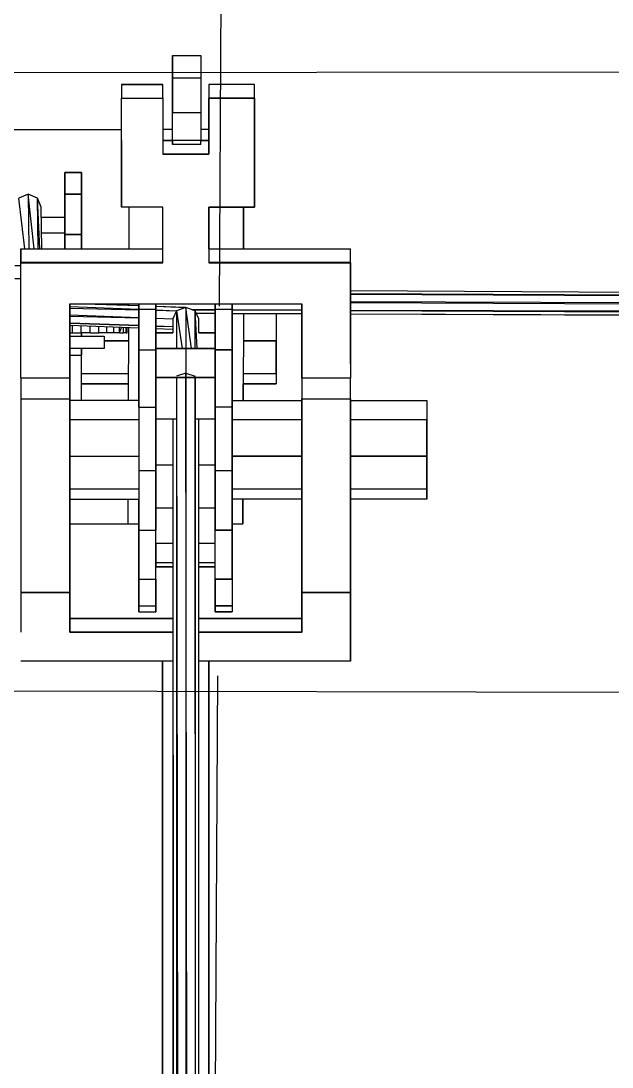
# Model space of a CAD drawing. Header units: millimetres. Extents: x -4997 to -4876, y -8737 to -8661.
# Drawn here: x -4932.291 to -4931.783, y -8694.462 to -8693.564 of the extents above; entities that cross this region are included whole.
import ezdxf

# ---------------------------------------------------------------- set-up
doc = ezdxf.new("R2010")
doc.units = ezdxf.units.MM
doc.header["$LTSCALE"] = 0.1
doc.linetypes.add('HIDDEN', pattern=[9.525, 6.35, -3.175])
for name, color, linetype in [('cobertura nova', 4, 'Continuous'), ('imagem', 7, 'Continuous'), ('layout cobertura', 251, 'Continuous'), ('visto', 9, 'Continuous')]:
    doc.layers.add(name, color=color, linetype=linetype)
picture_1 = doc.add_image_def('image1.jpg', size_in_pixel=(1920, 1080))

msp = doc.modelspace()

# ---------------------------------------------------------------- linework, layer by layer
at = {"layer": 'cobertura nova'}
for p, q in [((-4932.16032, -8693.59693), (-4932.16032, -8693.59358)), ((-4932.16032, -8693.59358), (-4932.16032, -8693.61257)), ((-4932.16032, -8693.59358), (-4932.13604, -8693.59358)), ((-4932.16032, -8693.61257), (-4932.16032, -8693.59358)), ((-4932.16032, -8693.62066), (-4932.16032, -8693.59693)), ((-4932.13604, -8693.59358), (-4932.13604, -8693.61257)), ((-4932.13604, -8693.59358), (-4932.13604, -8693.59693)), ((-4932.16888, -8693.61836), (-4932.20417, -8693.61836)), ((-4932.20417, -8693.61836), (-4932.20417, -8693.63012)), ((-4932.20417, -8693.61836), (-4932.16888, -8693.61836)), ((-4932.16888, -8693.63012), (-4932.16888, -8693.61836)), ((-4932.16032, -8693.61257), (-4932.16032, -8693.64277)), ((-4932.16032, -8693.61257), (-4932.13604, -8693.61257)), ((-4932.16032, -8693.64278), (-4932.16032, -8693.61257)), ((-4932.13604, -8693.61257), (-4932.13604, -8693.64278)), ((-4932.09007, -8693.61836), (-4932.12934, -8693.61836)), ((-4932.12934, -8693.61836), (-4932.12934, -8693.63012)), ((-4932.09007, -8693.63012), (-4932.09007, -8693.61836)), ((-4932.16032, -8693.64278), (-4932.16032, -8693.62066)), ((-4932.20417, -8693.6783), (-4932.20417, -8693.63012)), ((-4932.20417, -8693.63012), (-4932.16888, -8693.63012)), ((-4932.16888, -8693.63012), (-4932.16888, -8693.6783)), ((-4932.09007, -8693.63012), (-4932.12934, -8693.63012)), ((-4932.12934, -8693.63012), (-4932.12934, -8693.6783)), ((-4932.12934, -8693.6783), (-4932.12934, -8693.63012)), ((-4932.12934, -8693.63012), (-4932.09007, -8693.63012)), ((-4932.09007, -8693.6783), (-4932.09007, -8693.63012)), ((-4932.09007, -8693.63012), (-4932.09007, -8693.6783)), ((-4932.13604, -8693.64278), (-4932.16032, -8693.64278)), ((-4932.16032, -8693.66651), (-4932.16032, -8693.64278)), ((-4932.13604, -8693.64278), (-4932.13604, -8693.66651)), ((-4932.35967, -8693.65732), (-4932.20417, -8693.65712)), ((-4932.20417, -8693.65712), (-4932.35967, -8693.65747)), ((-4932.16032, -8693.65703), (-4932.16888, -8693.65704)), ((-4932.12934, -8693.65696), (-4932.13604, -8693.65697)), ((-4932.20417, -8693.66653), (-4932.20417, -8693.71203)), ((-4932.20417, -8693.6783), (-4932.20417, -8693.66653)), ((-4932.16032, -8693.66653), (-4932.16888, -8693.66653)), ((-4932.16888, -8693.66653), (-4932.16032, -8693.66653)), ((-4932.16032, -8693.6665), (-4932.16032, -8693.66986)), ((-4932.13604, -8693.66651), (-4932.16032, -8693.66651)), ((-4932.16032, -8693.66986), (-4932.16032, -8693.66651)), ((-4932.16032, -8693.66986), (-4932.16032, -8693.66986)), ((-4932.13604, -8693.66986), (-4932.16032, -8693.66986)), ((-4932.13604, -8693.66986), (-4932.13604, -8693.66651)), ((-4932.12934, -8693.66653), (-4932.13604, -8693.66653)), ((-4932.13604, -8693.66653), (-4932.12934, -8693.66653)), ((-4932.20417, -8693.7238), (-4932.20417, -8693.6783)), ((-4932.20417, -8693.6783), (-4932.20417, -8693.7238)), ((-4932.12934, -8693.6783), (-4932.16888, -8693.6783)), ((-4932.16888, -8693.6783), (-4932.12934, -8693.6783)), ((-4932.09007, -8693.71204), (-4932.09007, -8693.6783)), ((-4932.09007, -8693.6783), (-4932.09007, -8693.71204)), ((-4932.09007, -8693.7238), (-4932.09007, -8693.6783)), ((-4932.09007, -8693.6783), (-4932.09007, -8693.7238)), ((-4932.25285, -8693.69913), (-4932.25285, -8693.69398)), ((-4932.25285, -8693.69398), (-4932.25285, -8693.7126)), ((-4932.25285, -8693.7222), (-4932.25285, -8693.69913)), ((-4932.25284, -8693.69398), (-4932.23841, -8693.69398)), ((-4932.25284, -8693.7126), (-4932.25284, -8693.69398)), ((-4932.23841, -8693.69398), (-4932.25284, -8693.69398)), ((-4932.25284, -8693.69398), (-4932.25284, -8693.69398)), ((-4932.25284, -8693.69913), (-4932.25284, -8693.7222)), ((-4932.23841, -8693.69398), (-4932.23841, -8693.69398)), ((-4932.23841, -8693.69398), (-4932.23841, -8693.7126)), ((-4932.23841, -8693.7126), (-4932.23841, -8693.69398)), ((-4932.28435, -8693.7126), (-4932.2923, -8693.71589)), ((-4932.28723, -8693.75961), (-4932.2923, -8693.71589)), ((-4932.2793, -8693.75961), (-4932.28435, -8693.7126)), ((-4932.28435, -8693.7126), (-4932.28371, -8693.75961)), ((-4932.2764, -8693.71589), (-4932.28435, -8693.7126)), ((-4932.2758, -8693.75961), (-4932.2764, -8693.71589)), ((-4932.27422, -8693.75961), (-4932.2764, -8693.71589)), ((-4932.27311, -8693.72385), (-4932.2764, -8693.71589)), ((-4932.25285, -8693.7126), (-4932.25285, -8693.74733)), ((-4932.23841, -8693.7126), (-4932.25284, -8693.7126)), ((-4932.25284, -8693.7126), (-4932.23841, -8693.7126)), ((-4932.25284, -8693.74732), (-4932.25284, -8693.7126)), ((-4932.23841, -8693.7126), (-4932.23841, -8693.7126)), ((-4932.23841, -8693.7126), (-4932.23841, -8693.74733)), ((-4932.23841, -8693.74733), (-4932.23841, -8693.7126)), ((-4932.20417, -8693.71203), (-4932.20417, -8693.71203)), ((-4932.20417, -8693.71203), (-4932.20417, -8693.71203)), ((-4932.20417, -8693.71203), (-4932.20417, -8693.7238)), ((-4932.09007, -8693.71204), (-4932.09007, -8693.71204)), ((-4932.09007, -8693.71204), (-4932.09007, -8693.7238)), ((-4932.09007, -8693.7238), (-4932.09007, -8693.71204)), ((-4932.09007, -8693.71204), (-4932.09007, -8693.71204)), ((-4932.27261, -8693.75961), (-4932.27311, -8693.72385)), ((-4932.25285, -8693.73272), (-4932.25285, -8693.7222)), ((-4932.25284, -8693.7222), (-4932.25284, -8693.7222)), ((-4932.25284, -8693.7222), (-4932.25284, -8693.7222)), ((-4932.25284, -8693.7222), (-4932.25284, -8693.73272)), ((-4932.16888, -8693.7238), (-4932.20417, -8693.7238)), ((-4932.19786, -8693.7238), (-4932.19799, -8693.75961)), ((-4932.19786, -8693.7238), (-4932.19799, -8693.75961)), ((-4932.16888, -8693.77149), (-4932.16888, -8693.7238)), ((-4932.12934, -8693.75959), (-4932.12934, -8693.7238)), ((-4932.09007, -8693.7238), (-4932.12934, -8693.7238)), ((-4932.12934, -8693.7238), (-4932.12934, -8693.77149)), ((-4932.12934, -8693.7238), (-4932.09007, -8693.7238)), ((-4932.09949, -8693.75962), (-4932.0994, -8693.7238)), ((-4932.0994, -8693.7238), (-4932.09949, -8693.75962)), ((-4932.25284, -8693.73272), (-4932.27299, -8693.73272)), ((-4932.25284, -8693.73272), (-4932.25284, -8693.74615)), ((-4932.25284, -8693.74615), (-4932.2728, -8693.74615)), ((-4932.25285, -8693.74733), (-4932.25285, -8693.75961)), ((-4932.25284, -8693.74732), (-4932.25284, -8693.74733)), ((-4932.23841, -8693.74733), (-4932.25284, -8693.74732)), ((-4932.25284, -8693.74733), (-4932.23841, -8693.74733)), ((-4932.25284, -8693.75961), (-4932.25284, -8693.74733)), ((-4932.23841, -8693.74733), (-4932.23841, -8693.74733)), ((-4932.23841, -8693.74733), (-4932.23841, -8693.75961)), ((-4932.23841, -8693.75961), (-4932.23841, -8693.74733)), ((-4932.29053, -8693.77138), (-4932.29053, -8693.75961)), ((-4932.29053, -8693.75961), (-4932.24867, -8693.75961)), ((-4932.29053, -8693.77149), (-4932.29053, -8693.75961)), ((-4932.29053, -8693.75961), (-4932.29053, -8693.77138)), ((-4932.24867, -8693.75972), (-4932.29053, -8693.75972)), ((-4932.24867, -8693.75961), (-4932.16888, -8693.75961)), ((-4932.16888, -8693.75972), (-4932.24867, -8693.75972)), ((-4932.12934, -8693.75962), (-4932.04955, -8693.75962)), ((-4932.04955, -8693.75973), (-4932.12934, -8693.75973)), ((-4932.04955, -8693.75962), (-4932.00769, -8693.75962)), ((-4932.00769, -8693.75973), (-4932.04955, -8693.75973)), ((-4932.00769, -8693.77138), (-4932.00769, -8693.75962)), ((-4932.29053, -8693.77138), (-4932.29053, -8693.77149)), ((-4932.24867, -8693.77138), (-4932.29053, -8693.77138)), ((-4932.29053, -8693.80699), (-4932.29053, -8693.77149)), ((-4932.29053, -8693.77149), (-4932.24867, -8693.77149)), ((-4932.16888, -8693.77138), (-4932.24867, -8693.77138)), ((-4932.24867, -8693.77149), (-4932.16888, -8693.77149)), ((-4932.04955, -8693.77138), (-4932.12934, -8693.77138)), ((-4932.12934, -8693.77149), (-4932.04955, -8693.77149)), ((-4932.00769, -8693.77138), (-4932.04955, -8693.77138)), ((-4932.04955, -8693.77149), (-4932.00769, -8693.77149)), ((-4932.00769, -8693.80688), (-4932.00769, -8693.77138)), ((-4932.00769, -8693.77138), (-4932.00769, -8693.77149)), ((-4932.00769, -8693.77149), (-4932.00769, -8693.77138)), ((-4932.00769, -8693.77149), (-4932.00769, -8693.80699)), ((-4932.29053, -8693.77419), (-4932.29575, -8693.77419)), ((-4932.29575, -8693.785), (-4932.29053, -8693.785)), ((-4932.00769, -8693.8587), (-4932.00769, -8693.79523)), ((-4932.00769, -8693.79544), (-4928.29713, -8693.81376)), ((-4928.29713, -8693.81386), (-4932.00769, -8693.79821)), ((-4932.00769, -8693.79841), (-4928.29713, -8693.81664)), ((-4932.29053, -8693.87035), (-4932.29053, -8693.80699)), ((-4932.24867, -8693.87035), (-4932.24867, -8693.80688)), ((-4932.24867, -8693.80699), (-4932.24867, -8693.85859)), ((-4932.24867, -8693.8587), (-4932.24867, -8693.80699)), ((-4932.16888, -8693.80699), (-4932.24867, -8693.80699)), ((-4932.24867, -8693.80699), (-4932.24867, -8693.87047)), ((-4932.18931, -8693.80852), (-4932.23614, -8693.80699)), ((-4932.22249, -8693.80699), (-4932.18931, -8693.80827)), ((-4932.18932, -8693.80699), (-4932.18931, -8693.81149)), ((-4932.18931, -8693.81149), (-4932.18931, -8693.80699)), ((-4932.17488, -8693.81149), (-4932.17488, -8693.80699)), ((-4932.17487, -8693.80699), (-4932.17487, -8693.81149)), ((-4932.12934, -8693.80699), (-4932.16888, -8693.80699)), ((-4932.04955, -8693.80699), (-4932.12934, -8693.80699)), ((-4932.12375, -8693.81149), (-4932.12375, -8693.80699)), ((-4932.12375, -8693.82109), (-4932.12375, -8693.80699)), ((-4932.12375, -8693.80699), (-4932.12375, -8693.81149)), ((-4932.10931, -8693.80699), (-4932.10931, -8693.81149)), ((-4932.10931, -8693.81149), (-4932.10931, -8693.80699)), ((-4932.04955, -8693.80688), (-4932.04955, -8693.87036)), ((-4932.04955, -8693.85859), (-4932.04955, -8693.80699)), ((-4932.04955, -8693.80699), (-4932.04955, -8693.8587)), ((-4932.04955, -8693.87047), (-4932.04955, -8693.80699)), ((-4928.29713, -8693.81687), (-4932.00769, -8693.80501)), ((-4932.00769, -8693.80549), (-4928.29713, -8693.82353)), ((-4932.00769, -8693.80699), (-4932.00769, -8693.87047)), ((-4932.24867, -8693.80914), (-4932.18931, -8693.81143)), ((-4932.24867, -8693.81039), (-4932.18931, -8693.81187)), ((-4932.24867, -8693.81617), (-4932.18931, -8693.81843)), ((-4932.18931, -8693.81149), (-4932.18931, -8693.84622)), ((-4932.17487, -8693.81149), (-4932.18931, -8693.81149)), ((-4932.18931, -8693.84622), (-4932.18931, -8693.81149)), ((-4932.17488, -8693.84622), (-4932.17488, -8693.81149)), ((-4932.17487, -8693.80883), (-4932.14901, -8693.80983)), ((-4932.14901, -8693.80983), (-4932.17487, -8693.80899)), ((-4932.17487, -8693.81149), (-4932.17487, -8693.84622)), ((-4932.17487, -8693.81198), (-4932.15696, -8693.81267)), ((-4932.17487, -8693.81223), (-4932.15696, -8693.81267)), ((-4932.15696, -8693.81267), (-4932.16025, -8693.81954)), ((-4932.14901, -8693.80983), (-4932.15696, -8693.81267)), ((-4932.15696, -8693.81267), (-4932.15216, -8693.84504)), ((-4932.15696, -8693.81267), (-4932.15696, -8693.84504)), ((-4932.14901, -8693.80983), (-4932.14901, -8693.86629)), ((-4932.14427, -8693.84505), (-4932.14901, -8693.80983)), ((-4932.14106, -8693.81267), (-4932.14901, -8693.80983)), ((-4932.14393, -8693.81165), (-4932.12375, -8693.81171)), ((-4932.14323, -8693.81189), (-4932.12375, -8693.81199)), ((-4932.14106, -8693.84505), (-4932.14106, -8693.81267)), ((-4932.13935, -8693.84505), (-4932.14106, -8693.81267)), ((-4932.13776, -8693.81954), (-4932.14106, -8693.81267)), ((-4932.14008, -8693.8147), (-4932.12375, -8693.81477)), ((-4932.14004, -8693.8148), (-4932.12375, -8693.81488)), ((-4932.10931, -8693.81149), (-4932.12375, -8693.81149)), ((-4932.12375, -8693.81149), (-4932.12375, -8693.84622)), ((-4932.12375, -8693.84622), (-4932.12375, -8693.81149)), ((-4932.10931, -8693.81149), (-4932.10931, -8693.84622)), ((-4932.10931, -8693.84622), (-4932.10931, -8693.81149)), ((-4932.10931, -8693.81175), (-4932.04955, -8693.81194)), ((-4932.10931, -8693.81206), (-4932.04955, -8693.81234)), ((-4932.10931, -8693.81483), (-4932.04955, -8693.81507)), ((-4932.10931, -8693.81495), (-4932.04955, -8693.81523)), ((-4932.09964, -8693.81499), (-4932.09983, -8693.88974)), ((-4932.07137, -8693.81513), (-4932.07137, -8693.83861)), ((-4932.00769, -8693.81207), (-4928.29713, -8693.82375)), ((-4932.00769, -8693.81255), (-4928.29713, -8693.83039)), ((-4932.00769, -8693.81525), (-4928.29713, -8693.83048)), ((-4932.00769, -8693.81543), (-4928.29713, -8693.83319)), ((-4932.24867, -8693.81735), (-4932.18931, -8693.81882)), ((-4932.24867, -8693.82295), (-4932.18931, -8693.82518)), ((-4932.24867, -8693.82342), (-4932.18931, -8693.82535)), ((-4932.18931, -8693.82774), (-4932.24867, -8693.82551)), ((-4932.24651, -8693.82559), (-4932.24651, -8693.83177)), ((-4932.23881, -8693.83177), (-4932.23881, -8693.82588)), ((-4932.18933, -8693.8631), (-4932.18932, -8693.82535)), ((-4932.17487, -8693.81898), (-4932.16025, -8693.81954)), ((-4932.17487, -8693.81917), (-4932.16025, -8693.81954)), ((-4932.17487, -8693.82573), (-4932.16025, -8693.82628)), ((-4932.17487, -8693.82582), (-4932.16025, -8693.8263)), ((-4932.16025, -8693.81954), (-4932.16025, -8693.83161)), ((-4932.13776, -8693.83161), (-4932.13776, -8693.81954)), ((-4932.12375, -8693.83161), (-4932.12375, -8693.82109)), ((-4932.24867, -8693.83177), (-4932.24651, -8693.83177)), ((-4932.24867, -8693.8344), (-4932.2191, -8693.8344)), ((-4932.24651, -8693.83177), (-4932.23881, -8693.83177)), ((-4932.23112, -8693.83177), (-4932.23881, -8693.83177)), ((-4932.23841, -8693.83177), (-4932.23841, -8693.8344)), ((-4932.23841, -8693.8344), (-4932.23841, -8693.83177)), ((-4932.23112, -8693.83177), (-4932.23112, -8693.82617)), ((-4932.23112, -8693.83177), (-4932.22373, -8693.83177)), ((-4932.22373, -8693.83177), (-4932.22373, -8693.82645)), ((-4932.21691, -8693.83177), (-4932.22373, -8693.83177)), ((-4932.2191, -8693.8344), (-4932.2191, -8693.84521)), ((-4932.21691, -8693.83177), (-4932.21691, -8693.8267)), ((-4932.21094, -8693.83177), (-4932.21691, -8693.83177)), ((-4932.21094, -8693.83177), (-4932.21094, -8693.82692)), ((-4932.20603, -8693.83177), (-4932.21094, -8693.83177)), ((-4932.20603, -8693.83177), (-4932.20603, -8693.82711)), ((-4932.20603, -8693.83177), (-4932.20419, -8693.82718)), ((-4932.20603, -8693.83177), (-4932.20239, -8693.83177)), ((-4932.20239, -8693.83177), (-4932.20239, -8693.82725)), ((-4932.20015, -8693.83177), (-4932.20239, -8693.83177)), ((-4932.20015, -8693.83177), (-4932.20015, -8693.82733)), ((-4932.20015, -8693.83177), (-4932.19978, -8693.82734)), ((-4932.20015, -8693.83177), (-4932.19939, -8693.83177)), ((-4932.19939, -8693.83177), (-4932.19939, -8693.82736)), ((-4932.19823, -8693.8274), (-4932.19845, -8693.88974)), ((-4932.16025, -8693.82882), (-4932.17487, -8693.82828)), ((-4932.16025, -8693.83161), (-4932.17487, -8693.83161)), ((-4932.17487, -8693.83161), (-4932.17487, -8693.83161)), ((-4932.17487, -8693.83161), (-4932.16025, -8693.83161)), ((-4932.17487, -8693.84505), (-4932.17487, -8693.83161)), ((-4932.12375, -8693.83161), (-4932.13776, -8693.83161)), ((-4932.13776, -8693.83161), (-4932.12375, -8693.83161)), ((-4932.12375, -8693.83161), (-4932.12375, -8693.83161)), ((-4932.12375, -8693.84505), (-4932.12375, -8693.83161)), ((-4932.2191, -8693.83861), (-4932.19827, -8693.83861)), ((-4932.19827, -8693.83861), (-4932.2191, -8693.83861)), ((-4932.0997, -8693.83861), (-4932.07137, -8693.83861)), ((-4932.07137, -8693.83861), (-4932.0997, -8693.83861)), ((-4932.07137, -8693.83861), (-4932.07137, -8693.83861)), ((-4932.07137, -8693.86698), (-4932.07137, -8693.83861)), ((-4932.07137, -8693.83861), (-4932.07137, -8693.86698)), ((-4932.2191, -8693.84521), (-4932.24867, -8693.84521)), ((-4932.24867, -8693.85097), (-4932.23841, -8693.85097)), ((-4932.23841, -8693.84521), (-4932.23841, -8693.85097)), ((-4932.23841, -8693.85098), (-4932.23841, -8693.84521)), ((-4932.23841, -8693.85097), (-4932.23841, -8693.85098)), ((-4932.23841, -8693.88974), (-4932.23841, -8693.85098)), ((-4932.18931, -8693.84622), (-4932.18931, -8693.89561)), ((-4932.18931, -8693.84622), (-4932.17487, -8693.84622)), ((-4932.18931, -8693.89561), (-4932.18931, -8693.84622)), ((-4932.17488, -8693.89561), (-4932.17488, -8693.84622)), ((-4932.17487, -8693.84504), (-4932.12375, -8693.84505)), ((-4932.12375, -8693.84505), (-4932.17487, -8693.84505)), ((-4932.17487, -8693.84622), (-4932.17487, -8693.89561)), ((-4932.12375, -8693.84505), (-4932.12375, -8693.84505)), ((-4932.12375, -8693.87011), (-4932.12375, -8693.84505)), ((-4932.12375, -8693.84622), (-4932.12375, -8693.84622)), ((-4932.12375, -8693.84622), (-4932.12375, -8693.89561)), ((-4932.12375, -8693.84622), (-4932.12375, -8693.87011)), ((-4932.10931, -8693.84622), (-4932.12375, -8693.84622)), ((-4932.12375, -8693.84622), (-4932.10931, -8693.84622)), ((-4932.12375, -8693.89561), (-4932.12375, -8693.84622)), ((-4932.10931, -8693.8631), (-4932.10931, -8693.84622)), ((-4932.10931, -8693.84622), (-4932.10931, -8693.84622)), ((-4932.10931, -8693.84622), (-4932.10931, -8693.89561)), ((-4932.10931, -8693.89561), (-4932.10931, -8693.84622)), ((-4932.12375, -8693.8823), (-4932.12375, -8693.85655)), ((-4932.29053, -8693.87035), (-4932.24867, -8693.87035)), ((-4932.24867, -8693.87047), (-4932.29053, -8693.87047)), ((-4932.29053, -8693.87047), (-4932.29053, -8693.88834)), ((-4932.24867, -8693.87047), (-4932.24867, -8693.88974)), ((-4932.24867, -8693.88834), (-4932.24867, -8693.87047)), ((-4932.24867, -8693.87047), (-4932.24867, -8693.88834)), ((-4932.19837, -8693.86698), (-4932.23841, -8693.86698)), ((-4932.23841, -8693.87556), (-4932.23841, -8693.86698)), ((-4932.18933, -8693.88974), (-4932.18933, -8693.8631)), ((-4932.14901, -8693.87011), (-4932.17487, -8693.87011)), ((-4932.17487, -8693.87011), (-4932.14901, -8693.87011)), ((-4932.16025, -8693.87011), (-4932.16025, -8693.87011)), ((-4932.1576, -8693.87011), (-4932.1576, -8693.87011)), ((-4932.15696, -8693.87011), (-4932.15697, -8699.7103)), ((-4932.14901, -8693.86629), (-4932.15696, -8693.86889)), ((-4932.15696, -8693.87011), (-4932.1493, -8699.7103)), ((-4932.14901, -8693.86629), (-4932.14902, -8699.7103)), ((-4932.14901, -8693.86629), (-4932.14106, -8693.86889)), ((-4932.14135, -8699.7103), (-4932.14901, -8693.86629)), ((-4932.12375, -8693.87011), (-4932.149, -8693.87011)), ((-4932.149, -8693.87011), (-4932.12375, -8693.87011)), ((-4932.14106, -8693.87011), (-4932.14106, -8699.7103)), ((-4932.13789, -8699.7103), (-4932.14106, -8693.87011)), ((-4932.14042, -8693.87011), (-4932.14042, -8693.87011)), ((-4932.13803, -8693.87011), (-4932.13803, -8693.87011)), ((-4932.13776, -8693.87011), (-4932.13776, -8693.87011)), ((-4932.12375, -8693.90576), (-4932.12375, -8693.87011)), ((-4932.12375, -8693.87011), (-4932.12375, -8693.87011)), ((-4932.12375, -8693.87011), (-4932.12375, -8693.89561)), ((-4932.10931, -8693.8631), (-4932.10931, -8693.8631)), ((-4932.10931, -8693.88974), (-4932.10931, -8693.8631)), ((-4932.07137, -8693.86698), (-4932.09977, -8693.86698)), ((-4932.07137, -8693.86698), (-4932.07137, -8693.87556)), ((-4932.04955, -8693.87036), (-4932.00769, -8693.87036)), ((-4932.04955, -8693.87047), (-4932.04955, -8693.88834)), ((-4932.04955, -8693.87047), (-4932.04955, -8693.88974)), ((-4932.00769, -8693.87047), (-4932.04955, -8693.87047)), ((-4932.00769, -8693.88834), (-4932.00769, -8693.87047)), ((-4932.23841, -8693.87556), (-4932.1984, -8693.87556)), ((-4932.1984, -8693.87556), (-4932.23841, -8693.87556)), ((-4932.1984, -8693.87556), (-4932.19845, -8693.88974)), ((-4932.09983, -8693.88974), (-4932.0998, -8693.87556)), ((-4932.0998, -8693.87556), (-4932.07137, -8693.87556)), ((-4932.07137, -8693.87556), (-4932.0998, -8693.87556)), ((-4932.29053, -8693.88834), (-4932.24867, -8693.88834)), ((-4932.29053, -8693.88834), (-4932.29053, -8694.01031)), ((-4932.24867, -8694.01031), (-4932.24867, -8693.88834)), ((-4932.24867, -8693.88834), (-4932.24867, -8694.01031)), ((-4932.04956, -8694.01031), (-4932.04955, -8693.88834)), ((-4932.04955, -8693.88834), (-4932.00769, -8693.88834)), ((-4932.04955, -8693.88834), (-4932.04955, -8694.01031)), ((-4932.00769, -8693.88834), (-4932.0077, -8694.01031)), ((-4932.00769, -8693.88834), (-4932.00769, -8693.88974)), ((-4932.00769, -8694.01031), (-4932.00769, -8693.88834)), ((-4932.18931, -8693.88974), (-4932.24867, -8693.88974)), ((-4932.18931, -8693.89561), (-4932.18931, -8693.94987)), ((-4932.18931, -8693.89561), (-4932.17487, -8693.89561)), ((-4932.17488, -8693.94987), (-4932.17488, -8693.89561)), ((-4932.17487, -8693.89561), (-4932.17487, -8693.94987)), ((-4932.12375, -8693.89561), (-4932.12375, -8693.94987)), ((-4932.10931, -8693.89561), (-4932.12375, -8693.89561)), ((-4932.12375, -8693.94987), (-4932.12375, -8693.89561)), ((-4932.10931, -8693.88974), (-4932.04955, -8693.88974)), ((-4932.10931, -8693.94987), (-4932.10931, -8693.89561)), ((-4932.10931, -8693.89561), (-4932.10931, -8693.94987)), ((-4932.00769, -8693.88974), (-4931.94227, -8693.88974)), ((-4931.94227, -8693.88974), (-4931.94227, -8693.90597)), ((-4931.94227, -8693.88974), (-4931.94227, -8693.89833)), ((-4931.94227, -8693.88974), (-4931.94227, -8693.88974)), ((-4932.24867, -8693.90597), (-4932.18931, -8693.90597)), ((-4932.15696, -8693.90576), (-4932.17487, -8693.90576)), ((-4932.17487, -8693.94492), (-4932.17487, -8693.90576)), ((-4932.16025, -8693.90576), (-4932.16026, -8699.7103)), ((-4932.16024, -8693.90576), (-4932.15708, -8699.7103)), ((-4932.12375, -8693.90576), (-4932.14104, -8693.90576)), ((-4932.13777, -8699.7103), (-4932.13776, -8693.90576)), ((-4932.12375, -8693.94492), (-4932.12375, -8693.90576)), ((-4932.12375, -8693.90576), (-4932.12375, -8693.94492)), ((-4932.10931, -8693.90597), (-4932.04955, -8693.90597)), ((-4932.10931, -8693.9375), (-4932.10931, -8693.90597)), ((-4932.00769, -8693.90597), (-4931.94227, -8693.90597)), ((-4931.94227, -8693.90597), (-4931.94227, -8693.93751)), ((-4931.94227, -8693.90597), (-4931.94227, -8693.92669)), ((-4931.94227, -8693.93751), (-4931.94227, -8693.90597)), ((-4931.94227, -8693.92669), (-4931.94227, -8693.95823)), ((-4932.24867, -8693.9375), (-4932.18931, -8693.9375)), ((-4932.18931, -8693.9375), (-4932.18931, -8693.96587)), ((-4932.10931, -8693.9375), (-4932.04955, -8693.9375)), ((-4932.04955, -8693.9375), (-4932.10931, -8693.9375)), ((-4932.0077, -8693.9375), (-4931.94227, -8693.93751)), ((-4931.94227, -8693.93751), (-4932.0077, -8693.9375)), ((-4931.94227, -8693.93751), (-4931.94227, -8693.96587)), ((-4931.94227, -8693.96587), (-4931.94227, -8693.93751)), ((-4932.18931, -8693.94987), (-4932.17487, -8693.94987)), ((-4932.18931, -8693.94987), (-4932.18931, -8694.0011)), ((-4932.17488, -8694.0011), (-4932.17488, -8693.94987)), ((-4932.17487, -8693.94987), (-4932.17488, -8694.0011)), ((-4932.17487, -8693.94492), (-4932.16025, -8693.94492)), ((-4932.13776, -8693.94492), (-4932.12375, -8693.94492)), ((-4932.12375, -8693.9819), (-4932.12375, -8693.94492)), ((-4932.12375, -8693.94987), (-4932.12375, -8694.0011)), ((-4932.12375, -8693.94987), (-4932.10931, -8693.94987)), ((-4932.12375, -8694.0011), (-4932.12375, -8693.94987)), ((-4932.10931, -8694.0011), (-4932.10931, -8693.94987)), ((-4932.10931, -8693.94987), (-4932.10931, -8694.0011)), ((-4931.94227, -8693.95823), (-4931.94227, -8693.97445)), ((-4932.18931, -8693.96587), (-4932.24867, -8693.96587)), ((-4932.18931, -8693.96587), (-4932.18931, -8693.97445)), ((-4932.04955, -8693.96587), (-4932.10931, -8693.96587)), ((-4931.94227, -8693.96587), (-4932.0077, -8693.96587)), ((-4931.94227, -8693.96587), (-4931.94227, -8693.97445)), ((-4931.94227, -8693.97445), (-4931.94227, -8693.96587)), ((-4932.24867, -8693.97445), (-4932.18931, -8693.97445)), ((-4932.24867, -8693.97445), (-4932.24867, -8694.00815)), ((-4932.24867, -8694.00815), (-4932.24867, -8693.97445)), ((-4932.19876, -8693.97445), (-4932.19883, -8693.99582)), ((-4932.19876, -8693.97445), (-4932.19883, -8693.99582)), ((-4932.18933, -8694.01798), (-4932.18933, -8693.97445)), ((-4932.04955, -8693.97445), (-4932.10931, -8693.97445)), ((-4932.10011, -8693.9956), (-4932.10006, -8693.97445)), ((-4932.10006, -8693.97445), (-4932.10011, -8693.9956)), ((-4931.94227, -8693.97445), (-4932.0077, -8693.97445)), ((-4932.0077, -8694.00238), (-4932.0077, -8693.97445)), ((-4932.00769, -8693.97445), (-4932.00769, -8694.00815)), ((-4932.17487, -8693.9819), (-4932.16025, -8693.9819)), ((-4932.13776, -8693.9819), (-4932.12375, -8693.9819)), ((-4932.12375, -8694.0011), (-4932.12375, -8693.9819)), ((-4932.19883, -8693.99582), (-4932.24867, -8693.99593)), ((-4932.24867, -8693.99593), (-4932.19883, -8693.99582)), ((-4932.19883, -8693.99582), (-4932.24867, -8693.99588)), ((-4932.19883, -8693.99582), (-4932.18931, -8693.99579)), ((-4932.10931, -8693.99562), (-4932.10011, -8693.9956)), ((-4932.18931, -8694.0011), (-4932.17488, -8694.0011)), ((-4932.18931, -8694.04311), (-4932.18931, -8694.0011)), ((-4932.18931, -8694.0011), (-4932.18931, -8694.04311)), ((-4932.17488, -8694.04311), (-4932.17488, -8694.0011)), ((-4932.12375, -8694.0011), (-4932.10931, -8694.0011)), ((-4932.12375, -8694.04311), (-4932.12375, -8694.0011)), ((-4932.10931, -8694.0011), (-4932.12375, -8694.0011)), ((-4932.10931, -8694.04311), (-4932.10931, -8694.0011)), ((-4932.10931, -8694.0011), (-4932.10931, -8694.0011)), ((-4932.10931, -8694.0011), (-4932.10931, -8694.04311)), ((-4932.29053, -8694.01031), (-4932.29053, -8694.05468)), ((-4932.24867, -8694.00815), (-4932.24867, -8694.02493)), ((-4932.24867, -8694.05468), (-4932.24867, -8694.01031)), ((-4932.24867, -8694.01031), (-4932.24867, -8694.05468)), ((-4932.24867, -8694.02493), (-4932.24867, -8694.01031)), ((-4932.17488, -8694.01222), (-4932.16025, -8694.01222)), ((-4932.17488, -8694.01222), (-4932.17488, -8694.02887)), ((-4932.13776, -8694.01222), (-4932.12375, -8694.01222)), ((-4932.04956, -8694.05468), (-4932.04956, -8694.01031)), ((-4932.04955, -8694.01031), (-4932.04955, -8694.05468)), ((-4932.0077, -8694.02494), (-4932.0077, -8694.01031)), ((-4932.0077, -8694.01031), (-4932.0077, -8694.05468)), ((-4932.00769, -8694.00815), (-4932.00769, -8694.02494)), ((-4932.00769, -8694.05468), (-4932.00769, -8694.01031)), ((-4932.18932, -8694.0527), (-4932.18933, -8694.01798)), ((-4932.24867, -8694.02493), (-4932.24867, -8694.0771)), ((-4932.17488, -8694.02887), (-4932.16025, -8694.02887)), ((-4932.17488, -8694.03259), (-4932.17488, -8694.02887)), ((-4932.17488, -8694.02887), (-4932.17488, -8694.03259)), ((-4932.16025, -8694.03259), (-4932.17488, -8694.03259)), ((-4932.17488, -8694.03259), (-4932.16025, -8694.03259)), ((-4932.13776, -8694.02887), (-4932.12375, -8694.02887)), ((-4932.12375, -8694.03259), (-4932.13776, -8694.03259)), ((-4932.13776, -8694.03259), (-4932.12375, -8694.03259)), ((-4932.00769, -8694.02494), (-4932.00769, -8694.07711)), ((-4932.24867, -8694.08887), (-4932.24867, -8694.0367)), ((-4932.24867, -8694.0367), (-4932.24867, -8694.05468)), ((-4932.04956, -8694.0367), (-4932.04956, -8694.05468)), ((-4932.00769, -8694.08887), (-4932.00769, -8694.0367)), ((-4932.00769, -8694.0367), (-4932.00769, -8694.05468)), ((-4932.18931, -8694.04311), (-4932.18932, -8694.06617)), ((-4932.18931, -8694.04311), (-4932.17488, -8694.04311)), ((-4932.18931, -8694.06617), (-4932.18931, -8694.04311)), ((-4932.17488, -8694.04311), (-4932.17488, -8694.06617)), ((-4932.17488, -8694.06617), (-4932.17488, -8694.04311)), ((-4932.12375, -8694.04311), (-4932.12375, -8694.04311)), ((-4932.12375, -8694.04311), (-4932.12375, -8694.06617)), ((-4932.12375, -8694.04311), (-4932.10931, -8694.04311)), ((-4932.12375, -8694.06617), (-4932.12375, -8694.04311)), ((-4932.10931, -8694.04311), (-4932.12375, -8694.04311)), ((-4932.10931, -8694.04311), (-4932.10931, -8694.06617)), ((-4932.24867, -8694.05468), (-4932.29053, -8694.05468)), ((-4932.29053, -8694.05468), (-4932.29053, -8694.08887)), ((-4932.29053, -8694.05468), (-4932.24867, -8694.05468)), ((-4932.24867, -8694.05468), (-4932.24867, -8694.08887)), ((-4932.18932, -8694.07132), (-4932.18932, -8694.0527)), ((-4932.17488, -8694.0527), (-4932.17488, -8694.05271)), ((-4932.04956, -8694.08887), (-4932.04956, -8694.05468)), ((-4932.04956, -8694.05468), (-4932.0077, -8694.05468)), ((-4932.0077, -8694.05468), (-4932.04956, -8694.05468)), ((-4932.04955, -8694.05468), (-4932.04955, -8694.08887)), ((-4932.0077, -8694.05468), (-4932.0077, -8694.08887)), ((-4932.18932, -8694.06617), (-4932.18932, -8694.07132)), ((-4932.18931, -8694.06617), (-4932.17488, -8694.06617)), ((-4932.18931, -8694.07132), (-4932.18931, -8694.06617)), ((-4932.17488, -8694.06617), (-4932.17488, -8694.07132)), ((-4932.17488, -8694.07132), (-4932.17488, -8694.06617)), ((-4932.12375, -8694.06617), (-4932.12375, -8694.07132)), ((-4932.12375, -8694.06617), (-4932.10931, -8694.06617)), ((-4932.12375, -8694.07132), (-4932.12375, -8694.06617)), ((-4932.10931, -8694.06617), (-4932.12375, -8694.06617)), ((-4932.10931, -8694.06617), (-4932.10931, -8694.07132)), ((-4932.24867, -8694.0771), (-4932.16888, -8694.07711)), ((-4932.16888, -8694.07711), (-4932.24867, -8694.07711)), ((-4932.24867, -8694.07711), (-4932.24867, -8694.08887)), ((-4932.18931, -8694.07132), (-4932.17488, -8694.07132)), ((-4932.17488, -8694.07132), (-4932.17488, -8694.07132)), ((-4932.16025, -8694.07711), (-4932.16888, -8694.07711)), ((-4932.16888, -8694.07711), (-4932.16025, -8694.07711)), ((-4932.12934, -8694.07711), (-4932.13776, -8694.07711)), ((-4932.13776, -8694.07711), (-4932.12934, -8694.07711)), ((-4932.04956, -8694.07711), (-4932.12934, -8694.07711)), ((-4932.12934, -8694.07711), (-4932.04956, -8694.07711)), ((-4932.12375, -8694.07132), (-4932.12375, -8694.07132)), ((-4932.12375, -8694.07132), (-4932.10931, -8694.07132)), ((-4932.12375, -8694.07132), (-4932.12375, -8694.07132)), ((-4932.10931, -8694.07132), (-4932.12375, -8694.07132)), ((-4932.00769, -8694.07711), (-4932.00769, -8694.11288)), ((-4932.24867, -8694.08887), (-4932.16888, -8694.08887)), ((-4932.16888, -8694.08887), (-4932.24867, -8694.08887)), ((-4932.16888, -8694.08887), (-4932.16025, -8694.08887)), ((-4932.16025, -8694.08887), (-4932.16888, -8694.08887)), ((-4932.13776, -8694.08887), (-4932.12934, -8694.08887)), ((-4932.12934, -8694.08887), (-4932.13776, -8694.08887)), ((-4932.12934, -8694.08887), (-4932.04956, -8694.08887)), ((-4932.04956, -8694.08887), (-4932.12934, -8694.08887)), ((-4932.0077, -8694.08887), (-4932.0077, -8694.11353)), ((-4932.00769, -8694.11288), (-4932.00769, -8694.08887)), ((-4932.24867, -8694.11353), (-4932.29053, -8694.11353)), ((-4932.16888, -8694.11353), (-4932.24867, -8694.11353)), ((-4932.16892, -8698.29597), (-4932.16888, -8694.11353)), ((-4932.16892, -8698.29597), (-4932.16892, -8694.11353)), ((-4932.16892, -8694.11353), (-4932.16892, -8698.29597)), ((-4932.16025, -8694.11353), (-4932.16888, -8694.11353)), ((-4932.12934, -8694.11353), (-4932.13776, -8694.11353)), ((-4932.1294, -8698.29597), (-4932.1294, -8694.11353)), ((-4932.12934, -8694.11353), (-4932.12938, -8698.29597)), ((-4932.04956, -8694.11353), (-4932.12934, -8694.11353)), ((-4932.0077, -8694.11353), (-4932.04956, -8694.11353))]:
    msp.add_line(p, q, dxfattribs=at)
at = {"layer": 'layout cobertura', "linetype": 'HIDDEN'}
msp.add_line((-4932.33119, -8736.67087), (-4932.0049, -8670.41076), dxfattribs=at)
at = {"layer": 'visto'}
msp.add_line((-4929.8979, -8693.60512), (-4933.4079, -8693.61), dxfattribs=at)
msp.add_line((-4922.29918, -8694.15877), (-4933.40999, -8694.13735), dxfattribs=at).dxf.unprotected_set("ltscale", 0)

# ---------------------------------------------------------------- pictures from other files: only their frames are drawn
at = {"layer": 'imagem'}
image = msp.add_image(picture_1, insert=(-4995.03672, -8736.05252), size_in_units=(116.40214, 65.4762), dxfattribs=at)
image.dxf.flags = 7

doc.saveas('drawing.dxf')
